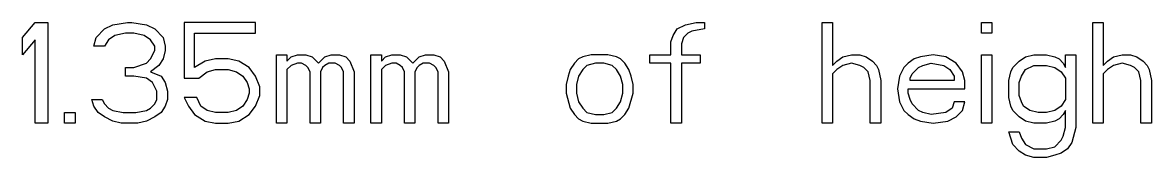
# Model space of a CAD drawing. Header units: millimetres. Extents: x 0 to 594, y 0 to 420.
# Drawn here: x 83.21 to 123.67, y 292.44 to 297.28 of the extents above; entities that cross this region are included whole.
import ezdxf

# ---------------------------------------------------------------- set-up
doc = ezdxf.new("R2010")
doc.units = ezdxf.units.MM
doc.header["$LTSCALE"] = 32.67
doc.layers.add('5_CURVES', color=7, linetype='CONTINUOUS')

msp = doc.modelspace()

# ---------------------------------------------------------------- linework, layer by layer
at = {"layer": '5_CURVES', "color": 7, "linetype": 'CONTINUOUS'}
for p, q in [((83.212, 296.743), (83.664, 297.281)), ((83.664, 297.281), (84.115, 297.281)), ((84.115, 297.281), (84.115, 293.671)), ((85.845, 296.743), (86.146, 297.05)), ((86.146, 297.05), (86.446, 297.204)), ((86.446, 297.204), (86.973, 297.281)), ((86.973, 297.281), (87.123, 297.281)), ((87.123, 297.281), (87.65, 297.204)), ((87.65, 297.204), (87.951, 297.05)), ((87.951, 297.05), (88.251, 296.743)), ((89.003, 297.281), (89.003, 295.284)), ((91.561, 297.281), (89.003, 297.281)), ((91.561, 296.896), (91.561, 297.281)), ((106.527, 296.82), (106.677, 297.05)), ((106.677, 297.05), (106.978, 297.204)), ((106.978, 297.204), (107.354, 297.281)), ((107.655, 297.05), (107.204, 296.973)), ((107.354, 297.281), (107.655, 297.281)), ((107.655, 297.281), (107.655, 297.05)), ((111.867, 293.671), (111.867, 297.281)), ((111.867, 297.281), (112.243, 297.281)), ((112.243, 297.281), (112.243, 295.744)), ((117.583, 296.896), (117.583, 297.281)), ((117.583, 297.281), (117.959, 297.281)), ((117.959, 297.281), (117.959, 296.896)), ((121.569, 293.671), (121.569, 297.281)), ((121.569, 297.281), (121.945, 297.281)), ((121.945, 297.281), (121.945, 295.744)), ((83.212, 296.128), (83.212, 296.743)), ((83.664, 296.666), (83.212, 296.128)), ((83.664, 293.671), (83.664, 296.666)), ((85.769, 296.436), (85.845, 296.743)), ((86.296, 296.666), (86.146, 296.436)), ((86.522, 296.82), (86.296, 296.666)), ((86.898, 296.896), (86.522, 296.82)), ((87.198, 296.896), (86.898, 296.896)), ((87.574, 296.82), (87.198, 296.896)), ((87.8, 296.666), (87.574, 296.82)), ((87.951, 296.436), (87.8, 296.666)), ((88.251, 296.743), (88.327, 296.436)), ((89.379, 295.668), (89.379, 296.896)), ((89.379, 296.896), (91.561, 296.896)), ((106.452, 296.589), (106.527, 296.82)), ((106.452, 296.128), (106.452, 296.589)), ((106.903, 296.743), (106.828, 296.512)), ((107.053, 296.896), (106.903, 296.743)), ((107.204, 296.973), (107.053, 296.896)), ((117.959, 296.896), (117.583, 296.896)), ((86.146, 296.436), (85.769, 296.436)), ((87.8, 295.975), (87.951, 296.282)), ((87.951, 296.282), (87.951, 296.436)), ((88.327, 296.282), (88.251, 295.975)), ((88.327, 296.436), (88.327, 296.282)), ((106.828, 296.512), (106.828, 296.128)), ((87.198, 295.668), (87.65, 295.821)), ((87.65, 295.821), (87.8, 295.975)), ((88.251, 295.975), (88.101, 295.744)), ((89.756, 295.898), (89.379, 295.668)), ((90.132, 295.975), (89.756, 295.898)), ((90.583, 295.975), (90.132, 295.975)), ((90.959, 295.898), (90.583, 295.975)), ((91.335, 295.668), (90.959, 295.898)), ((92.313, 293.671), (92.313, 296.128)), ((92.313, 296.128), (92.689, 296.128)), ((92.689, 296.128), (92.689, 295.898)), ((92.689, 295.898), (92.839, 296.052)), ((92.839, 296.052), (93.065, 296.128)), ((93.065, 295.821), (92.839, 295.744)), ((93.065, 296.128), (93.366, 296.128)), ((93.215, 295.821), (93.065, 295.821)), ((93.366, 295.744), (93.215, 295.821)), ((93.366, 296.128), (93.591, 296.052)), ((93.591, 296.052), (93.817, 295.821)), ((93.817, 295.821), (94.042, 296.052)), ((94.042, 296.052), (94.268, 296.128)), ((94.193, 295.821), (94.042, 295.744)), ((94.418, 295.821), (94.193, 295.821)), ((94.268, 296.128), (94.569, 296.128)), ((94.569, 295.744), (94.418, 295.821)), ((94.569, 296.128), (94.794, 296.052)), ((94.794, 296.052), (94.945, 295.898)), ((94.945, 295.898), (95.095, 295.514)), ((95.697, 293.671), (95.697, 296.128)), ((95.697, 296.128), (96.073, 296.128)), ((96.073, 296.128), (96.073, 295.898)), ((96.073, 295.898), (96.223, 296.052)), ((96.223, 296.052), (96.449, 296.128)), ((96.449, 295.821), (96.223, 295.744)), ((96.449, 296.128), (96.75, 296.128)), ((96.599, 295.821), (96.449, 295.821)), ((96.75, 295.744), (96.599, 295.821)), ((96.75, 296.128), (96.976, 296.052)), ((96.976, 296.052), (97.201, 295.821)), ((97.201, 295.821), (97.427, 296.052)), ((97.427, 296.052), (97.652, 296.128)), ((97.577, 295.821), (97.427, 295.744)), ((97.803, 295.821), (97.577, 295.821)), ((97.652, 296.128), (97.953, 296.128)), ((97.953, 295.744), (97.803, 295.821)), ((97.953, 296.128), (98.179, 296.052)), ((98.179, 296.052), (98.329, 295.898)), ((98.329, 295.898), (98.48, 295.514)), ((102.992, 295.821), (102.842, 295.591)), ((103.143, 295.975), (102.992, 295.821)), ((103.293, 296.052), (103.143, 295.975)), ((103.594, 296.128), (103.293, 296.052)), ((103.744, 295.821), (103.443, 295.744)), ((104.196, 296.128), (103.594, 296.128)), ((104.045, 295.821), (103.744, 295.821)), ((104.346, 295.744), (104.045, 295.821)), ((104.496, 296.052), (104.196, 296.128)), ((104.647, 295.975), (104.496, 296.052)), ((104.797, 295.821), (104.647, 295.975)), ((104.948, 295.591), (104.797, 295.821)), ((105.7, 295.821), (105.7, 296.128)), ((105.7, 296.128), (106.452, 296.128)), ((106.452, 295.821), (105.7, 295.821)), ((106.452, 293.671), (106.452, 295.821)), ((106.828, 296.128), (107.505, 296.128)), ((106.828, 295.821), (106.828, 293.671)), ((107.505, 295.821), (106.828, 295.821)), ((107.505, 296.128), (107.505, 295.821)), ((112.243, 295.744), (112.393, 295.898)), ((112.393, 295.898), (112.619, 296.052)), ((112.619, 296.052), (112.92, 296.128)), ((112.92, 295.821), (112.619, 295.744)), ((112.92, 296.128), (113.221, 296.128)), ((113.221, 295.744), (112.92, 295.821)), ((113.221, 296.128), (113.446, 296.052)), ((113.446, 296.052), (113.672, 295.898)), ((113.672, 295.898), (113.822, 295.744)), ((114.95, 295.821), (114.8, 295.668)), ((115.176, 295.975), (114.95, 295.821)), ((115.402, 296.052), (115.176, 295.975)), ((115.853, 296.128), (115.402, 296.052)), ((115.477, 295.744), (115.778, 295.821)), ((115.778, 295.821), (116.229, 295.744)), ((116.304, 296.052), (115.853, 296.128)), ((116.68, 295.821), (116.304, 296.052)), ((116.906, 295.514), (116.68, 295.821)), ((117.583, 293.671), (117.583, 296.128)), ((117.583, 296.128), (117.959, 296.128)), ((117.959, 296.128), (117.959, 293.671)), ((118.711, 295.668), (118.936, 295.898)), ((118.936, 295.898), (119.162, 296.052)), ((119.162, 296.052), (119.463, 296.128)), ((119.463, 296.128), (119.914, 296.128)), ((119.914, 296.128), (120.215, 296.052)), ((120.215, 296.052), (120.365, 295.975)), ((120.365, 295.975), (120.516, 295.821)), ((120.516, 295.821), (120.591, 295.668)), ((120.591, 295.668), (120.591, 296.128)), ((120.591, 296.128), (120.967, 296.128)), ((120.967, 296.128), (120.967, 293.517)), ((121.945, 295.744), (122.095, 295.898)), ((122.095, 295.898), (122.321, 296.052)), ((122.321, 296.052), (122.622, 296.128)), ((122.622, 295.821), (122.321, 295.744)), ((122.622, 296.128), (122.922, 296.128)), ((122.922, 295.744), (122.622, 295.821)), ((122.922, 296.128), (123.148, 296.052)), ((123.148, 296.052), (123.374, 295.898)), ((123.374, 295.898), (123.524, 295.744)), ((86.898, 295.36), (86.898, 295.668)), ((86.898, 295.668), (87.198, 295.668)), ((88.101, 295.744), (87.8, 295.514)), ((87.8, 295.514), (88.176, 295.36)), ((89.53, 295.284), (89.831, 295.514)), ((89.831, 295.514), (90.132, 295.591)), ((90.132, 295.591), (90.583, 295.591)), ((90.583, 295.591), (90.884, 295.514)), ((90.884, 295.514), (91.109, 295.36)), ((91.561, 295.36), (91.335, 295.668)), ((92.839, 295.744), (92.689, 295.591)), ((92.689, 295.591), (92.689, 293.671)), ((93.441, 295.668), (93.366, 295.744)), ((93.516, 295.514), (93.441, 295.668)), ((93.516, 293.671), (93.516, 295.514)), ((93.967, 295.668), (93.892, 295.514)), ((93.892, 295.514), (93.892, 293.671)), ((94.042, 295.744), (93.967, 295.668)), ((94.644, 295.668), (94.569, 295.744)), ((94.719, 295.514), (94.644, 295.668)), ((94.719, 293.671), (94.719, 295.514)), ((95.095, 295.514), (95.095, 293.671)), ((96.223, 295.744), (96.073, 295.591)), ((96.073, 295.591), (96.073, 293.671)), ((96.825, 295.668), (96.75, 295.744)), ((96.9, 295.514), (96.825, 295.668)), ((96.9, 293.671), (96.9, 295.514)), ((97.352, 295.668), (97.276, 295.514)), ((97.276, 295.514), (97.276, 293.671)), ((97.427, 295.744), (97.352, 295.668)), ((98.028, 295.668), (97.953, 295.744)), ((98.104, 295.514), (98.028, 295.668)), ((98.104, 293.671), (98.104, 295.514)), ((98.48, 295.514), (98.48, 293.671)), ((102.842, 295.591), (102.767, 295.36)), ((103.293, 295.591), (103.143, 295.36)), ((103.443, 295.744), (103.293, 295.591)), ((104.496, 295.591), (104.346, 295.744)), ((104.647, 295.36), (104.496, 295.591)), ((105.023, 295.36), (104.948, 295.591)), ((112.393, 295.591), (112.243, 295.437)), ((112.243, 295.437), (112.243, 293.671)), ((112.619, 295.744), (112.393, 295.591)), ((113.371, 295.668), (113.221, 295.744)), ((113.521, 295.514), (113.371, 295.668)), ((113.597, 295.207), (113.521, 295.514)), ((113.822, 295.744), (113.897, 295.591)), ((113.897, 295.591), (113.973, 295.207)), ((114.8, 295.668), (114.649, 295.36)), ((115.026, 295.284), (115.101, 295.437)), ((115.101, 295.437), (115.326, 295.668)), ((115.326, 295.668), (115.477, 295.744)), ((116.229, 295.744), (116.454, 295.591)), ((116.454, 295.591), (116.605, 295.36)), ((116.981, 295.207), (116.906, 295.514)), ((118.56, 295.207), (118.636, 295.514)), ((118.636, 295.514), (118.711, 295.668)), ((119.012, 295.36), (119.162, 295.591)), ((119.162, 295.591), (119.463, 295.744)), ((119.463, 295.744), (119.914, 295.744)), ((119.914, 295.744), (120.215, 295.668)), ((120.215, 295.668), (120.441, 295.514)), ((120.441, 295.514), (120.591, 295.284)), ((122.095, 295.591), (121.945, 295.437)), ((121.945, 295.437), (121.945, 293.671)), ((122.321, 295.744), (122.095, 295.591)), ((123.073, 295.668), (122.922, 295.744)), ((123.223, 295.514), (123.073, 295.668)), ((123.298, 295.207), (123.223, 295.514)), ((123.524, 295.744), (123.599, 295.591)), ((123.599, 295.591), (123.674, 295.207)), ((87.198, 295.36), (86.898, 295.36)), ((87.65, 295.284), (87.198, 295.36)), ((87.875, 295.13), (87.65, 295.284)), ((88.026, 294.823), (87.875, 295.13)), ((88.176, 295.36), (88.327, 295.13)), ((88.327, 295.13), (88.402, 294.823)), ((89.003, 295.284), (89.53, 295.284)), ((91.109, 295.36), (91.26, 295.13)), ((91.26, 295.13), (91.335, 294.899)), ((91.711, 294.976), (91.561, 295.36)), ((91.711, 294.669), (91.711, 294.976)), ((102.767, 295.36), (102.691, 295.053)), ((102.691, 295.053), (102.691, 294.746)), ((103.143, 295.36), (103.067, 295.053)), ((103.067, 295.053), (103.067, 294.746)), ((104.722, 295.053), (104.647, 295.36)), ((104.722, 294.746), (104.722, 295.053)), ((105.098, 295.053), (105.023, 295.36)), ((105.098, 294.746), (105.098, 295.053)), ((113.597, 293.671), (113.597, 295.207)), ((113.973, 295.207), (113.973, 293.671)), ((114.649, 295.36), (114.574, 294.899)), ((115.026, 295.207), (115.026, 295.284)), ((116.605, 295.207), (115.026, 295.207)), ((116.605, 295.36), (116.605, 295.207)), ((116.981, 294.899), (116.981, 295.207)), ((118.56, 294.592), (118.56, 295.207)), ((118.936, 295.13), (119.012, 295.36)), ((118.936, 294.669), (118.936, 295.13)), ((120.591, 295.284), (120.591, 294.515)), ((123.298, 293.671), (123.298, 295.207)), ((123.674, 295.207), (123.674, 293.671)), ((88.026, 294.515), (88.026, 294.823)), ((88.402, 294.823), (88.402, 294.515)), ((89.003, 294.592), (89.154, 294.285)), ((89.455, 294.592), (89.003, 294.592)), ((89.605, 294.285), (89.455, 294.592)), ((91.335, 294.746), (91.26, 294.515)), ((91.335, 294.899), (91.335, 294.746)), ((91.561, 294.285), (91.711, 294.669)), ((102.691, 294.746), (102.842, 294.208)), ((103.067, 294.746), (103.143, 294.439)), ((104.647, 294.439), (104.722, 294.746)), ((104.948, 294.208), (105.098, 294.746)), ((114.574, 294.899), (114.649, 294.439)), ((114.95, 294.746), (114.95, 294.899)), ((114.95, 294.899), (116.981, 294.899)), ((115.026, 294.515), (114.95, 294.746)), ((118.636, 294.285), (118.56, 294.592)), ((119.012, 294.439), (118.936, 294.669)), ((85.769, 294.285), (85.694, 294.515)), ((85.694, 294.515), (86.07, 294.515)), ((85.92, 294.055), (85.769, 294.285)), ((86.07, 294.515), (86.146, 294.362)), ((86.146, 294.362), (86.296, 294.208)), ((86.296, 294.208), (86.446, 294.131)), ((87.65, 294.131), (87.8, 294.208)), ((87.8, 294.208), (87.951, 294.362)), ((87.951, 294.362), (88.026, 294.515)), ((88.327, 294.285), (88.176, 294.055)), ((88.402, 294.515), (88.327, 294.285)), ((89.154, 294.285), (89.379, 293.978)), ((89.831, 294.131), (89.605, 294.285)), ((91.109, 294.285), (90.884, 294.131)), ((91.26, 294.515), (91.109, 294.285)), ((91.335, 293.978), (91.561, 294.285)), ((102.842, 294.208), (102.992, 293.978)), ((103.143, 294.439), (103.293, 294.208)), ((103.293, 294.208), (103.443, 294.055)), ((104.346, 294.055), (104.496, 294.208)), ((104.496, 294.208), (104.647, 294.439)), ((104.797, 293.978), (104.948, 294.208)), ((114.649, 294.439), (114.8, 294.131)), ((115.101, 294.362), (115.026, 294.515)), ((115.326, 294.131), (115.101, 294.362)), ((116.53, 294.208), (116.304, 294.055)), ((116.605, 294.439), (116.53, 294.208)), ((116.981, 294.439), (116.605, 294.439)), ((116.906, 294.131), (116.981, 294.439)), ((118.711, 294.131), (118.636, 294.285)), ((119.087, 294.285), (119.012, 294.439)), ((119.312, 294.131), (119.087, 294.285)), ((120.441, 294.285), (120.215, 294.131)), ((120.591, 294.515), (120.441, 294.285)), ((84.717, 293.671), (84.717, 294.055)), ((84.717, 294.055), (85.093, 294.055)), ((85.093, 294.055), (85.093, 293.671)), ((86.146, 293.901), (85.92, 294.055)), ((86.446, 293.747), (86.146, 293.901)), ((86.446, 294.131), (86.822, 294.055)), ((86.822, 294.055), (87.274, 294.055)), ((87.274, 294.055), (87.65, 294.131)), ((87.951, 293.901), (87.65, 293.747)), ((88.176, 294.055), (87.951, 293.901)), ((89.379, 293.978), (89.756, 293.747)), ((90.132, 294.055), (89.831, 294.131)), ((90.583, 294.055), (90.132, 294.055)), ((90.884, 294.131), (90.583, 294.055)), ((90.959, 293.747), (91.335, 293.978)), ((102.992, 293.978), (103.143, 293.824)), ((103.143, 293.824), (103.293, 293.747)), ((103.443, 294.055), (103.744, 293.978)), ((103.744, 293.978), (104.045, 293.978)), ((104.045, 293.978), (104.346, 294.055)), ((104.496, 293.747), (104.647, 293.824)), ((104.647, 293.824), (104.797, 293.978)), ((114.8, 294.131), (114.95, 293.978)), ((114.95, 293.978), (115.176, 293.824)), ((115.176, 293.824), (115.402, 293.747)), ((115.477, 294.055), (115.326, 294.131)), ((115.778, 293.978), (115.477, 294.055)), ((116.304, 294.055), (115.778, 293.978)), ((116.379, 293.747), (116.68, 293.901)), ((116.68, 293.901), (116.906, 294.131)), ((118.936, 293.901), (118.711, 294.131)), ((119.162, 293.747), (118.936, 293.901)), ((119.613, 294.055), (119.312, 294.131)), ((119.914, 294.055), (119.613, 294.055)), ((120.215, 294.131), (119.914, 294.055)), ((120.365, 293.824), (120.215, 293.747)), ((120.516, 293.978), (120.365, 293.824)), ((120.591, 294.131), (120.516, 293.978)), ((120.591, 293.517), (120.591, 294.131)), ((84.115, 293.671), (83.664, 293.671)), ((85.093, 293.671), (84.717, 293.671)), ((86.747, 293.671), (86.446, 293.747)), ((87.349, 293.671), (86.747, 293.671)), ((87.65, 293.747), (87.349, 293.671)), ((89.756, 293.747), (90.132, 293.671)), ((90.132, 293.671), (90.583, 293.671)), ((90.583, 293.671), (90.959, 293.747)), ((92.689, 293.671), (92.313, 293.671)), ((93.892, 293.671), (93.516, 293.671)), ((95.095, 293.671), (94.719, 293.671)), ((96.073, 293.671), (95.697, 293.671)), ((97.276, 293.671), (96.9, 293.671)), ((98.48, 293.671), (98.104, 293.671)), ((103.293, 293.747), (103.594, 293.671)), ((103.594, 293.671), (104.196, 293.671)), ((104.196, 293.671), (104.496, 293.747)), ((106.828, 293.671), (106.452, 293.671)), ((112.243, 293.671), (111.867, 293.671)), ((113.973, 293.671), (113.597, 293.671)), ((115.402, 293.747), (115.853, 293.671)), ((115.853, 293.671), (116.379, 293.747)), ((117.959, 293.671), (117.583, 293.671)), ((118.711, 292.902), (118.56, 293.363)), ((118.56, 293.363), (118.936, 293.363)), ((118.936, 293.363), (119.012, 293.133)), ((119.463, 293.671), (119.162, 293.747)), ((119.914, 293.671), (119.463, 293.671)), ((120.215, 293.747), (119.914, 293.671)), ((120.516, 293.21), (120.591, 293.517)), ((120.967, 293.517), (120.817, 292.979)), ((121.945, 293.671), (121.569, 293.671)), ((123.674, 293.671), (123.298, 293.671)), ((119.012, 293.133), (119.162, 292.902)), ((120.215, 292.826), (120.441, 293.056)), ((120.441, 293.056), (120.516, 293.21)), ((120.817, 292.979), (120.666, 292.749)), ((118.936, 292.672), (118.711, 292.902)), ((119.162, 292.518), (118.936, 292.672)), ((119.162, 292.902), (119.463, 292.749)), ((119.463, 292.749), (119.914, 292.749)), ((119.914, 292.749), (120.215, 292.826)), ((120.441, 292.595), (120.215, 292.518)), ((120.666, 292.749), (120.441, 292.595)), ((119.463, 292.442), (119.162, 292.518)), ((119.914, 292.442), (119.463, 292.442)), ((120.215, 292.518), (119.914, 292.442))]:
    msp.add_line(p, q, dxfattribs=at)

doc.saveas('drawing.dxf')
